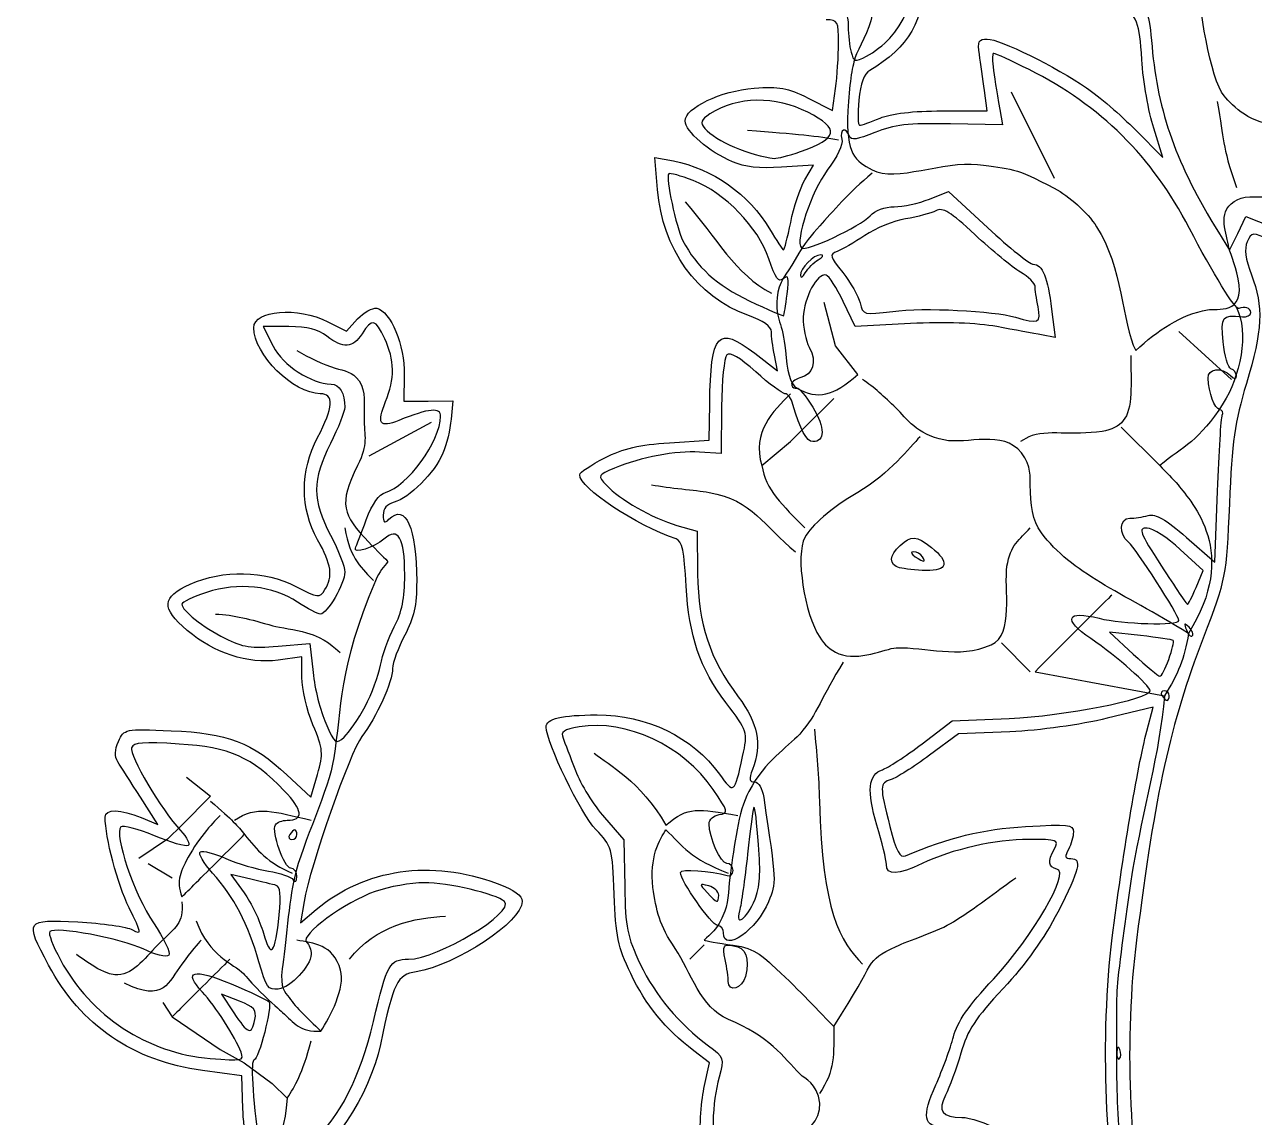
# Model space of a CAD drawing. Extents: x 256 to 402, y -1 to 112.
# Drawn here: x 259.97 to 299.26, y 39.13 to 74.04 of the extents above; entities that cross this region are included whole.
import ezdxf

# ---------------------------------------------------------------- set-up
doc = ezdxf.new("R2010")
doc.units = 0
doc.layers.add('Layer_1', color=7, linetype='CONTINUOUS')

msp = doc.modelspace()

# ---------------------------------------------------------------- linework, layer by layer
at = {"layer": 'Layer_1', "color": 7}
for points in [[(287.61609, 73.606674)], [(284.75778, 69.984052)], [(285.3311, 66.526768)], [(284.33448, 65.433516)], [(292.35166, 65.024026)], [(288.65688, 57.041467)], [(287.92942, 56.687606)], [(297.39958, 56.054445)], [(297.17551, 54.785191)], [(296.52722, 53.760395)], [(270.85163, 52.259161)], [(296.54392, 52.600362)], [(268.67204, 48.159238)], [(282.14858, 46.2271)], [(283.30902, 46.096678)], [(268.10552, 45.602808)], [(282.45466, 43.469238)], [(267.32859, 42.24942)], [(294.96397, 41.29657)]]:
    msp.add_lwpolyline(points, close=True, dxfattribs=at)
for points in [[(285.00669, 71.692398), (285.78393, 71.298543), (285.88033, 72.001605)], [(289.28983, 71.28364), (290.72779, 71.28364), (290.64139, 71.934495)], [(291.12681, 71.329714), (291.21491, 70.839319), (289.55296, 70.870289)], [(295.47182, 70.670805), (296.34378, 69.798848), (296.04705, 70.732671)], [(280.1936, 68.777268), (280.1119, 69.794812), (280.70174, 69.684158)], [(284.90053, 69.079629), (285.17497, 69.555605), (284.15925, 69.487385)], [(288.8808, 68.466602), (289.49394, 68.711932), (290.74707, 67.547749)], [(298.11349, 67.411271), (298.47357, 66.831395), (298.73133, 67.371926), (298.98909, 67.912458), (299.79607, 67.590086)], [(288.27386, 64.488251), (286.51273, 64.399521), (286.12987, 65.19502)], [(292.7858, 64.947645), (292.895, 64.047723), (292.46043, 64.128713)], [(269.65902, 64.549437), (270.25186, 64.24719), (270.61288, 64.636733)], [(268.41854, 64.392316), (267.5938, 64.392316), (267.91218, 63.768237)], [(283.29789, 63.541068), (284.03049, 62.981857), (283.93159, 63.476478)], [(272.10129, 62.855504), (272.08539, 62.007888), (272.86702, 62.013188), (273.64865, 62.018488), (273.59685, 61.430502)], [(280.57244, 60.680808), (281.84182, 60.759998), (281.85992, 61.925265)], [(282.23921, 61.833998), (282.22511, 60.334449), (281.53597, 60.382639)], [(297.0953, 57.653026), (297.99844, 56.861969), (298.08494, 59.134205)], [(280.8126, 58.041345), (281.45646, 57.851234), (281.47466, 56.489423)], [(297.39958, 56.054445), (297.62703, 56.598825), (296.89405, 57.273502)], [(295.62414, 54.519501), (294.62964, 54.624593), (295.39536, 53.925625)], [(268.07095, 54.178196), (269.09009, 54.263636), (269.18649, 53.341166)], [(268.82862, 53.179865), (268.82462, 53.835995), (268.07488, 53.736535)], [(288.6455, 51.060793), (289.61061, 51.791287), (291.43083, 51.872317)], [(295.82265, 51.461597), (296.02464, 52.237109), (294.56133, 51.878168)], [(291.45281, 51.447704), (289.80761, 51.376184), (288.88271, 50.695309)], [(268.3521, 50.071232), (269.11439, 49.358201), (269.32595, 50.083764)], [(263.69928, 48.703162), (264.22996, 48.481429), (263.67176, 49.354017)], [(278.49624, 48.705718), (279.12172, 47.995138), (279.14552, 46.507682)], [(267.19682, 46.734072), (266.56388, 46.881984), (266.98343, 46.302803)], [(268.90221, 46.020708), (268.78795, 45.344408), (269.2862, 45.763658)], [(266.83342, 42.840638), (266.26771, 43.062858), (266.65479, 42.47163)], [(281.67519, 40.04643), (281.85168, 40.86941), (281.34904, 41.25494)], [(266.94495, 39.39827), (266.91075, 40.45365), (265.65985, 40.62247)]]:
    msp.add_lwpolyline(points, dxfattribs=at)
at = {"layer": 'Layer_1', "color": 3}
for points in [[(291.49003, 71.896263), (292.86831, 69.139703)], [(286.58943, 62.860872), (285.87563, 63.780491), (285.51743, 65.158005)], [(296.84996, 64.23915), (298.53452, 62.707727)], [(283.52663, 59.951169), (284.44625, 60.71979), (285.05423, 61.325621), (285.56787, 61.83926), (285.82377, 62.095161)], [(272.95982, 61.329449), (270.96897, 60.257454)], [(295.0123, 61.176307), (296.23744, 59.951169)], [(292.05207, 60.872624), (291.79617, 60.716878)], [(291.18372, 54.284907), (292.10258, 53.366053)], [(292.25574, 53.366057), (296.39058, 52.600346)], [(265.14957, 49.996924), (265.91528, 49.384355), (264.99566, 48.464736), (264.53776, 48.010976), (263.61814, 47.393506)], [(263.92429, 47.240404), (264.69, 46.780978)], [(281.68879, 44.636988), (281.22936, 44.177558)], [(264.38367, 42.799278), (264.68996, 42.33985)], [(264.68996, 42.33985), (266.22138, 41.29956), (266.98709, 40.86678), (267.88144, 40.2121), (268.36537, 39.73644)]]:
    msp.add_lwpolyline(points, dxfattribs=at)
at = {"layer": 'Layer_1', "color": 7}
for points in [[(287.61608, 73.606672), (288.52428, 74.579364), (288.64379, 76.225243), (287.85245, 76.861906)], [(288.73329, 75.626855), (288.73329, 74.199335), (288.21246, 73.296226), (286.97654, 72.580665)], [(295.66656, 72.919771), (295.58306, 74.169074), (295.58036, 74.175592), (294.82807, 74.976929)], [(295.39234, 74.983061), (295.84454, 74.586024), (295.89433, 74.449736), (295.99322, 73.338073)], [(285.6827, 74.556615), (286.23216, 74.468755), (286.28359, 74.41976), (286.2855, 73.982418)], [(285.97673, 73.449006), (285.97673, 74.144737), (285.95123, 74.193343), (285.58627, 74.193343)], [(286.2855, 73.982418), (286.2865, 73.719442), (286.3286, 73.351325), (286.3787, 73.164381)], [(286.87432, 73.034973), (287.0968, 73.150744), (287.43059, 73.408009), (287.61609, 73.606674)], [(290.47949, 73.083061), (290.41439, 73.51221), (290.44879, 73.580774), (290.72962, 73.580774)], [(290.72962, 73.580774), (291.11922, 73.580774), (292.93168, 72.690504), (293.90396, 72.021561)], [(285.88033, 72.001605), (285.93333, 72.38829), (285.97673, 73.039621), (285.97673, 73.449006)], [(286.3787, 73.164381), (286.4631, 72.849625), (286.49975, 72.840053), (286.87432, 73.034973)], [(290.93814, 73.12182), (290.84594, 73.12182), (290.90424, 72.567915), (291.12681, 71.329714)], [(292.06807, 72.60314), (291.50159, 72.888414), (290.99312, 73.12182), (290.93814, 73.12182)], [(295.99322, 73.338073), (296.18065, 71.231308), (296.77764, 69.562531), (298.11349, 67.411271)], [(290.64139, 71.934495), (290.59389, 72.292465), (290.52103, 72.80932), (290.47949, 73.083061)], [(296.04705, 70.732671), (295.88385, 71.246275), (295.71263, 72.23047), (295.66656, 72.919771)], [(286.97654, 72.580665), (286.78978, 72.472542), (286.67975, 72.171119), (286.62713, 71.623526)], [(297.18621, 67.532133), (295.98537, 69.838651), (294.36023, 71.448824), (292.06807, 72.60314)], [(281.07611, 70.962769), (281.07611, 71.384982), (282.21173, 71.924292), (283.28161, 72.010173)], [(283.28161, 72.010173), (284.08826, 72.074923), (284.34522, 72.027583), (285.00669, 71.692398)], [(293.90396, 72.021561), (294.28671, 71.75822), (294.99225, 71.15038), (295.47182, 70.670805)], [(284.99284, 71.241536), (283.96946, 71.771972), (282.73296, 71.750902), (281.87031, 71.188326)], [(286.62713, 71.623526), (286.58493, 71.183905), (286.59573, 70.824214), (286.65133, 70.824214)], [(281.87031, 71.188326), (281.57763, 70.997463), (281.54886, 70.916726), (281.70601, 70.727369)], [(284.75778, 69.984056), (285.97448, 70.41333), (286.02891, 70.704523), (284.99284, 71.241536)], [(287.30209, 71.053927), (287.65833, 71.202772), (288.35808, 71.28364), (289.28983, 71.28364)], [(282.58773, 69.656591), (281.84217, 69.975086), (281.07611, 70.637034), (281.07611, 70.962769)], [(281.70601, 70.727369), (282.03981, 70.325161), (283.17084, 69.836966), (283.92872, 69.767964)], [(286.32264, 70.480118), (286.21793, 70.787782), (285.99794, 70.700097), (286.08068, 70.383678)], [(286.65133, 70.824214), (286.70683, 70.824214), (286.99971, 70.927585), (287.30209, 71.053927)], [(289.55296, 70.870289), (288.19412, 70.895609), (287.75393, 70.845399), (287.1394, 70.594974)], [(286.08068, 70.383678), (286.12728, 70.205611), (285.95105, 69.827365), (285.61874, 69.392015)], [(287.1394, 70.594974), (286.5736, 70.364408), (286.37169, 70.336014), (286.32264, 70.480118)], [(283.92872, 69.767964), (284.02342, 69.759364), (284.39649, 69.856584), (284.75778, 69.984052)], [(280.70174, 69.684158), (281.93791, 69.45225), (283.13313, 68.608474), (283.77365, 67.515513)], [(284.15925, 69.487385), (283.45177, 69.439865), (282.97486, 69.491185), (282.58773, 69.656591)], [(280.55069, 69.276689), (280.44516, 69.169779), (280.78895, 67.556974), (281.00725, 67.134823)], [(281.33515, 69.060264), (280.93648, 69.212515), (280.58348, 69.309907), (280.55069, 69.276689)], [(285.61874, 69.392015), (285.11243, 68.728712), (284.5774, 67.119282), (284.79189, 66.904786)], [(283.08353, 64.754272), (281.44298, 65.344205), (280.34667, 66.870347), (280.1936, 68.777268)], [(283.74902, 66.558961), (283.41522, 67.563929), (282.34243, 68.675578), (281.33515, 69.060264)], [(284.44824, 67.723082), (284.54604, 68.207395), (284.74959, 68.81784), (284.90053, 69.079629)], [(287.7585, 68.221272), (288.03854, 68.221272), (288.54358, 68.33167), (288.8808, 68.466602)], [(286.98779, 67.932268), (287.14422, 68.105118), (287.45397, 68.221272), (287.7585, 68.221272)], [(289.08652, 68.095328), (288.93457, 68.015478), (288.50014, 67.8989), (288.12111, 67.836258)], [(290.34004, 67.326346), (289.54864, 68.066655), (289.31026, 68.212896), (289.08652, 68.095328)], [(284.21922, 66.842515), (284.24732, 66.842515), (284.35041, 67.23877), (284.44824, 67.723082)], [(284.79189, 66.904786), (284.92391, 66.772762), (286.68359, 67.596131), (286.98779, 67.932268)], [(288.12111, 67.836258), (287.74208, 67.773618), (287.15631, 67.536015), (286.8194, 67.308258)], [(283.77365, 67.515513), (283.99057, 67.145364), (284.19108, 66.842515), (284.21922, 66.842515)], [(286.8194, 67.308258), (286.48249, 67.080501), (286.08242, 66.848796), (285.93037, 66.793357)], [(291.78661, 66.134944), (291.52847, 66.287429), (290.87752, 66.82356), (290.34004, 67.326346)], [(290.74707, 67.547749), (291.4363, 66.907448), (292.08969, 66.383565), (292.19907, 66.383565)], [(298.76941, 64.967001), (298.66654, 64.911771), (297.92452, 66.113999), (297.18621, 67.532133)], [(299.8234, 67.138495), (299.18335, 67.421623), (299.1784, 67.421396), (299.03611, 67.102505)], [(281.00725, 67.134823), (281.43805, 66.301753), (282.08621, 65.715118), (283.12691, 65.216377)], [(299.03611, 67.102505), (298.93458, 66.874962), (298.97441, 66.567212), (299.17291, 66.044704)], [(284.21694, 65.924536), (284.05815, 65.792758), (283.95874, 65.927536), (283.74902, 66.558961)], [(285.41373, 66.68479), (285.18045, 66.69079), (284.75058, 66.260942), (284.7566, 66.027654)], [(284.91462, 66.110284), (284.99902, 66.255), (285.18639, 66.442417), (285.3311, 66.526768)], [(285.33113, 66.526769), (285.47585, 66.611119), (285.51303, 66.68223), (285.41373, 66.68479)], [(285.93037, 66.793357), (285.67971, 66.701977), (285.69669, 66.638794), (286.11217, 66.116721)], [(284.33448, 65.433516), (284.40258, 65.96661), (284.38018, 66.060027), (284.21694, 65.924536)], [(284.7566, 66.027654), (284.7596, 65.928384), (284.8303, 65.965564), (284.91462, 66.110284)], [(285.57691, 66.039556), (285.30259, 66.118636), (284.86539, 65.30837), (284.8492, 64.690891)], [(286.12987, 65.19502), (285.9193, 65.632544), (285.67047, 66.012586), (285.57691, 66.039556)], [(286.11217, 66.116721), (286.36421, 65.80001), (286.6134, 65.364507), (286.6659, 65.148939)], [(292.25595, 65.680147), (292.25595, 65.777797), (292.04475, 65.982459), (291.78661, 66.134944)], [(292.19907, 66.383565), (292.49046, 66.383565), (292.6627, 65.962046), (292.7858, 64.947645)], [(299.17291, 66.044704), (299.56006, 65.025818), (299.52491, 64.28191), (299.00878, 62.571507)], [(292.35165, 65.024026), (292.29905, 65.287239), (292.25595, 65.582494), (292.25595, 65.680147)], [(284.22316, 64.739619), (284.23816, 64.759169), (284.28826, 65.071425), (284.33448, 65.433516)], [(267.29323, 64.356964), (267.29323, 64.919622), (268.70727, 65.034664), (269.65902, 64.549437)], [(270.61288, 64.636733), (270.81143, 64.850981), (271.08663, 65.004221), (271.22443, 64.977266)], [(271.22443, 64.977266), (271.66419, 64.891246), (272.11886, 63.791074), (272.10129, 62.855504)], [(283.12691, 65.216377), (283.71487, 64.934607), (284.20818, 64.720066), (284.22316, 64.739619)], [(286.6659, 65.148939), (286.7598, 64.763344), (286.77672, 64.758993), (287.70924, 64.88017)], [(287.70924, 64.88017), (288.69347, 65.008065), (290.94443, 64.89976), (291.63154, 64.691445)], [(291.63154, 64.691445), (292.36904, 64.467851), (292.45496, 64.507532), (292.35166, 65.024026)], [(299.147, 64.842518), (299.147, 64.991792), (298.94166, 65.059487), (298.76941, 64.967001)], [(298.879, 64.707011), (299.0264, 64.692021), (299.147, 64.752991), (299.147, 64.842518)], [(271.47678, 64.004262), (271.17001, 64.647579), (271.08367, 64.66648), (270.75352, 64.162601)], [(281.85992, 61.925265), (281.89522, 64.19661), (282.11523, 64.443813), (283.29789, 63.541068)], [(283.83269, 64.227988), (283.83269, 64.396689), (283.57551, 64.577356), (283.08353, 64.754272)], [(284.8492, 64.690891), (284.8412, 64.377671), (284.9282, 63.945897), (285.04299, 63.731394)], [(291.03042, 64.393341), (290.407, 64.508351), (289.37683, 64.54382), (288.27386, 64.488251)], [(298.26581, 63.90148), (298.18651, 64.727177), (298.22201, 64.773843), (298.879, 64.707011)], [(269.41978, 62.248269), (268.55825, 62.248269), (267.29323, 63.502666), (267.29323, 64.356964)], [(269.63266, 64.086031), (269.35276, 64.306199), (269.01139, 64.392316), (268.41854, 64.392316)], [(270.75352, 64.162601), (270.4503, 63.699834), (270.14973, 63.679301), (269.63266, 64.086031)], [(283.93159, 63.476478), (283.87719, 63.748519), (283.83269, 64.086699), (283.83269, 64.227988)], [(292.46043, 64.128713), (292.22141, 64.173253), (291.57791, 64.292339), (291.03042, 64.393341)], [(267.91218, 63.768237), (268.22432, 63.156383), (269.12783, 62.566502), (269.76591, 62.557972)], [(271.50618, 61.997422), (271.80462, 62.711673), (271.79548, 63.335999), (271.47678, 64.004262)], [(285.04299, 63.731394), (285.2933, 63.263679), (285.17114, 62.862244), (284.74456, 62.750689)], [(298.51501, 63.046435), (298.42011, 63.078075), (298.30796, 63.462843), (298.26581, 63.90148)], [(282.40667, 63.486935), (282.32227, 63.402575), (282.24695, 62.658748), (282.23921, 61.833998)], [(283.33395, 62.944525), (282.81719, 63.409141), (282.50909, 63.58936), (282.40667, 63.486935)], [(284.26645, 62.248727), (284.17925, 62.248727), (283.7596, 62.561837), (283.33395, 62.944525)], [(297.78398, 62.746435), (297.76628, 63.056666), (298.22422, 63.110247), (298.5038, 62.830665)], [(298.68757, 62.817905), (298.68757, 62.911955), (298.60987, 63.014799), (298.51501, 63.046435)], [(269.76591, 62.557972), (270.02792, 62.554472), (270.20483, 62.252587), (270.2015, 61.814658)], [(284.74456, 62.750689), (284.57308, 62.705849), (284.45455, 62.60385), (284.48116, 62.524029)], [(284.48116, 62.524029), (284.50776, 62.444209), (284.58106, 62.401297), (284.64398, 62.428669)], [(298.15158, 61.741972), (297.99408, 61.772052), (297.81099, 62.272353), (297.78398, 62.746435)], [(299.00878, 62.571507), (298.63688, 61.339054), (298.54822, 60.714865), (298.46367, 58.733566)], [(298.5038, 62.830665), (298.6315, 62.702971), (298.68757, 62.699076), (298.68757, 62.817905)], [(269.33508, 60.849053), (269.83899, 61.812749), (269.86534, 62.248269), (269.41978, 62.248269)], [(284.52222, 61.904157), (284.46882, 62.09367), (284.35369, 62.248727), (284.26645, 62.248727)], [(284.64398, 62.428669), (284.70688, 62.456039), (284.93518, 62.182018), (285.15123, 61.819725)], [(270.2015, 61.814658), (270.2005, 61.674149), (269.99369, 61.153218), (269.74207, 60.657036)], [(271.92965, 61.39487), (271.31622, 61.146553), (271.2124, 61.294285), (271.50618, 61.997422)], [(273.26294, 61.523815), (273.26694, 61.821113), (272.89348, 61.785025), (271.92965, 61.39487)], [(285.15823, 60.717304), (284.95546, 60.717304), (284.7474, 61.105563), (284.52222, 61.904157)], [(285.15123, 61.819725), (285.54905, 61.152602), (285.55166, 60.717304), (285.15823, 60.717304)], [(298.23808, 61.559583), (298.27478, 61.643813), (298.23608, 61.725886), (298.15158, 61.741972)], [(271.49987, 59.0958), (272.20131, 59.27614), (273.25302, 60.724501), (273.26294, 61.523815)], [(273.59685, 61.430502), (273.56835, 61.10711), (273.45196, 60.619779), (273.33822, 60.347544)], [(298.08494, 59.134205), (298.13254, 60.383934), (298.20142, 61.475354), (298.23808, 61.559583)], [(269.33508, 57.580383), (268.77047, 58.59058), (268.77047, 59.769256), (269.33508, 60.849053)], [(269.74207, 60.657036), (269.15634, 59.501981), (269.15677, 58.846996), (269.74407, 57.730629)], [(278.50502, 60.197215), (279.10734, 60.502431), (279.61439, 60.621038), (280.57244, 60.680808)], [(273.33822, 60.347544), (273.08417, 59.739525), (272.24525, 58.897813), (271.77587, 58.780008)], [(277.70698, 59.660074), (277.70698, 59.733084), (278.0661, 59.974795), (278.50502, 60.197215)], [(281.53597, 60.382639), (280.7826, 60.435319), (279.67096, 60.225409), (278.81967, 59.869719)], [(278.81967, 59.869719), (278.27919, 59.643891), (278.27736, 59.639951), (278.56544, 59.321625)], [(280.78656, 57.609505), (279.51016, 58.036846), (277.70698, 59.237513), (277.70698, 59.660074)], [(270.89001, 58.220017), (271.08577, 58.742197), (271.29539, 59.043227), (271.49987, 59.0958)], [(278.56544, 59.321625), (278.96335, 58.881941), (280.03662, 58.270463), (280.8126, 58.041345)], [(271.77587, 58.780008), (271.55296, 58.724058), (271.42812, 58.577741), (271.42812, 58.372415)], [(271.61189, 58.235875), (272.14031, 58.764295), (272.49782, 57.968317), (272.49926, 56.260178)], [(298.46367, 58.733566), (298.36323, 56.380243), (298.35871, 56.357013), (297.62644, 54.437454)], [(270.54023, 57.316256), (270.56853, 57.375706), (270.72596, 57.782397), (270.89001, 58.220017)], [(271.42812, 58.372415), (271.42812, 58.123285), (271.46892, 58.092943), (271.61189, 58.235875)], [(295.24357, 57.499925), (294.92364, 57.76544), (294.94749, 58.266519), (295.28017, 58.269115)], [(295.28017, 58.269115), (295.42757, 58.270315), (295.69306, 58.310105), (295.87016, 58.357645)], [(295.87016, 58.357645), (296.10885, 58.421725), (296.4258, 58.239433), (297.0953, 57.653026)], [(272.11707, 56.460217), (272.1163, 57.651429), (271.90709, 58.010513), (271.45319, 57.599741)], [(295.83593, 57.954259), (295.54419, 57.959759), (295.59137, 57.835148), (296.29536, 56.741321)], [(296.89405, 57.273502), (296.49091, 57.644575), (296.01476, 57.950916), (295.83593, 57.954259)], [(269.56596, 55.987332), (269.83523, 56.418516), (269.78299, 56.778984), (269.33508, 57.580383)], [(269.74407, 57.730629), (269.99675, 57.250268), (270.20349, 56.717321), (270.20349, 56.546302)], [(271.45319, 57.599741), (271.16312, 57.337234), (270.44381, 57.113877), (270.54023, 57.316256)], [(281.10898, 56.097353), (281.04878, 57.229772), (280.98177, 57.544149), (280.78656, 57.609505)], [(287.92947, 56.687606), (287.58279, 56.778206), (287.5879, 57.08056), (287.94147, 57.400587)], [(287.94147, 57.400587), (288.30525, 57.729801), (288.45479, 57.720247), (288.94247, 57.336637)], [(296.84989, 54.999899), (296.84989, 55.176187), (295.48624, 57.298523), (295.24357, 57.499925)], [(288.37986, 57.192265), (288.27027, 57.190865), (288.28916, 57.130665), (288.42716, 57.041467)], [(288.6569, 57.041467), (288.6048, 57.125697), (288.48017, 57.193554), (288.37986, 57.192265)], [(288.42716, 57.041467), (288.72137, 56.851336), (288.77438, 56.851336), (288.65688, 57.041467)], [(288.94247, 57.336637), (289.53549, 56.870171), (289.46784, 56.578272), (288.7717, 56.599806)], [(265.26405, 56.163539), (266.30391, 56.635311), (267.64554, 56.60735), (268.63643, 56.093259)], [(288.7717, 56.599806), (288.45584, 56.609606), (288.07681, 56.649086), (287.92942, 56.687606)], [(296.29536, 56.741321), (296.72687, 56.070859), (297.10066, 55.519547), (297.12602, 55.516183)], [(268.69296, 55.59099), (267.89833, 56.116853), (266.79026, 56.234333), (265.7824, 55.899575)], [(270.20349, 56.546302), (270.20349, 56.184043), (269.63288, 55.203782), (269.42201, 55.203782)], [(271.78263, 54.796071), (272.03095, 55.26842), (272.11756, 55.699385), (272.11707, 56.460217)], [(272.49926, 56.260178), (272.49987, 55.474871), (272.41466, 55.088589), (272.11726, 54.529224)], [(281.47466, 56.489423), (281.49626, 54.87448), (281.85602, 53.786575), (282.77159, 52.568062)], [(265.17075, 54.684808), (264.32296, 55.410488), (264.34414, 55.746184), (265.26405, 56.163539)], [(265.7824, 55.899575), (265.35024, 55.756035), (264.99666, 55.58723), (264.99666, 55.524454)], [(268.63643, 56.093259), (269.35821, 55.718786), (269.39559, 55.714528), (269.56596, 55.987332)], [(282.37791, 52.37913), (281.55193, 53.464244), (281.19303, 54.515881), (281.10898, 56.097353)], [(297.12602, 55.516183), (297.15142, 55.512783), (297.27447, 55.755036), (297.39958, 56.054445)], [(264.99666, 55.524454), (264.99666, 55.320841), (265.66924, 54.787238), (266.36881, 54.435838)], [(269.42201, 55.203782), (269.34281, 55.203782), (269.01477, 55.378026), (268.69296, 55.59099)], [(294.03527, 54.425727), (293.13205, 55.047159), (293.25259, 55.336552), (294.30434, 55.071719)], [(294.30434, 55.071719), (295.04991, 54.88398), (296.84989, 54.833194), (296.84989, 54.999899)], [(268.07488, 53.736535), (267.10221, 53.607508), (266.01435, 53.962726), (265.17075, 54.684808)], [(271.34301, 53.570933), (271.40051, 53.894177), (271.59832, 54.445489), (271.78263, 54.796071)], [(297.17549, 54.785192), (297.02425, 54.935311), (297.00666, 54.917721), (297.08979, 54.699462)], [(297.08979, 54.699462), (297.14729, 54.54843), (297.23293, 54.463436), (297.28008, 54.510587)], [(297.28008, 54.510587), (297.32718, 54.557737), (297.28017, 54.681308), (297.17551, 54.785191)], [(266.36881, 54.435838), (266.94454, 54.14664), (267.21188, 54.106175), (268.07095, 54.178196)], [(272.11726, 54.529224), (271.90669, 54.133196), (271.73289, 53.657762), (271.73104, 53.472706)], [(295.93103, 52.754884), (295.93103, 52.921516), (294.89714, 53.832743), (294.03527, 54.425727)], [(297.62644, 54.437454), (296.56682, 51.659788), (296.10503, 49.567752), (295.49689, 44.790038)], [(296.67191, 54.361132), (296.64261, 54.390432), (296.17111, 54.461699), (295.62414, 54.519501)], [(296.52722, 53.760395), (296.6361, 54.061498), (296.70121, 54.331831), (296.67191, 54.361132)], [(295.39536, 53.925625), (295.8165, 53.541192), (296.19891, 53.223568), (296.24516, 53.219794)], [(271.73104, 53.472706), (271.72704, 53.04403), (271.21247, 51.905698), (270.74792, 51.296642)], [(270.85162, 52.25916), (271.0644, 52.657392), (271.28553, 53.24769), (271.34301, 53.570933)], [(296.24516, 53.219794), (296.29146, 53.215994), (296.41833, 53.45929), (296.52722, 53.760395)], [(269.18489, 51.666532), (268.99094, 52.137994), (268.83062, 52.818994), (268.82862, 53.179865)], [(269.18649, 53.341166), (269.23949, 52.833807), (269.42173, 52.10487), (269.5914, 51.721304)], [(291.43083, 51.872317), (293.18597, 51.950447), (295.93103, 52.488801), (295.93103, 52.754884)], [(296.38174, 52.753505), (296.29254, 52.753505), (296.26215, 52.684595), (296.31424, 52.600362)], [(296.54392, 52.600362), (296.54392, 52.684592), (296.47092, 52.753505), (296.38174, 52.753505)], [(270.18232, 51.279507), (270.33765, 51.420085), (270.63884, 51.86093), (270.85163, 52.259161)], [(282.91269, 50.657689), (283.08488, 51.451116), (283.08527, 51.449867), (282.37791, 52.37913)], [(282.77159, 52.568062), (283.40568, 51.724162), (283.53555, 51.055548), (283.22435, 50.23703)], [(296.31424, 52.600362), (296.36634, 52.516132), (296.43928, 52.44722), (296.47642, 52.44722)], [(296.47642, 52.44722), (296.51352, 52.44722), (296.54392, 52.51613), (296.54392, 52.600362)], [(276.63498, 51.599131), (276.63498, 51.865875), (277.12847, 51.983103), (278.26201, 51.985631)], [(278.26201, 51.985631), (279.84338, 51.989131), (281.31174, 51.278115), (282.17173, 50.092372)], [(294.56133, 51.878168), (293.69843, 51.666506), (292.42297, 51.489881), (291.45281, 51.447704)], [(262.97537, 51.140304), (263.15709, 51.539128), (263.16371, 51.54046), (264.65803, 51.479107)], [(264.65803, 51.479107), (266.4587, 51.405177), (267.24733, 51.104618), (268.3521, 50.071232)], [(269.32595, 50.083764), (269.52288, 50.759112), (269.51311, 50.868652), (269.18489, 51.666532)], [(269.5914, 51.721304), (269.88479, 51.058039), (269.91371, 51.036418), (270.18232, 51.279507)], [(278.22671, 48.32013), (277.75211, 48.814192), (276.63498, 51.115503), (276.63498, 51.599131)], [(277.68996, 51.602393), (277.19875, 51.519403), (277.09411, 51.447021), (277.17406, 51.24553)], [(281.97238, 49.604247), (281.02355, 51.00157), (279.19199, 51.856159), (277.68996, 51.602393)], [(262.95327, 50.483255), (262.83968, 50.665132), (262.84613, 50.856562), (262.97537, 51.140304)], [(264.90756, 51.054922), (263.76355, 51.128832), (263.4529, 51.104712), (263.38854, 50.936989)], [(270.74792, 51.296642), (270.3676, 50.798024), (269.09451, 47.158888), (268.90221, 46.020708)], [(277.17406, 51.24553), (277.22926, 51.106514), (277.40855, 50.638065), (277.57256, 50.204535)], [(294.72143, 44.866678), (295.03779, 47.376938), (295.53621, 50.361899), (295.82265, 51.461597)], [(263.38854, 50.936989), (263.30074, 50.708153), (264.34217, 48.944789), (264.95132, 48.290891)], [(268.26845, 49.563915), (267.22278, 50.643957), (266.53315, 50.9499), (264.90756, 51.054922)], [(287.37981, 50.234901), (287.54512, 50.287371), (288.11468, 50.659023), (288.6455, 51.060793)], [(288.88271, 50.695309), (288.37401, 50.320827), (287.82221, 49.971398), (287.65649, 49.918801)], [(263.67176, 49.354017), (263.36476, 49.833938), (263.04143, 50.342096), (262.95327, 50.483255)], [(282.17173, 50.092372), (282.63945, 49.447493), (282.65214, 49.457182), (282.91269, 50.657689)], [(277.57256, 50.204535), (277.73657, 49.771003), (278.15223, 49.096536), (278.49624, 48.705718)], [(283.22435, 50.23703), (283.10719, 49.928871), (283.12219, 49.844205), (283.29395, 49.844205)], [(287.20552, 48.458249), (286.87297, 49.551915), (286.92584, 50.090817), (287.37981, 50.234901)], [(287.65649, 49.918801), (287.28764, 49.801731), (287.28561, 49.722352), (287.61829, 48.424176)], [(268.36575, 48.618663), (268.89834, 48.618663), (268.86441, 48.948397), (268.26845, 49.563915)], [(282.16381, 48.799844), (282.47059, 48.846534), (282.46179, 48.883514), (281.97238, 49.604247)], [(283.29395, 49.844205), (283.42374, 49.844205), (283.54307, 49.641477), (283.58692, 49.346493)], [(283.58692, 49.346493), (283.99766, 46.583331), (283.99438, 46.65477), (283.73942, 46.017538)], [(262.5462, 48.723302), (262.5462, 48.987947), (263.03826, 48.979349), (263.69928, 48.703162)], [(263.31027, 45.825328), (262.93644, 46.580643), (262.5462, 48.060747), (262.5462, 48.723302)], [(281.84225, 48.504433), (281.84225, 48.639994), (281.98695, 48.772929), (282.16381, 48.799844)], [(283.2759, 49.031346), (283.2473, 49.002746), (283.15447, 48.32966), (283.06961, 47.535587)], [(283.42363, 47.841739), (283.37103, 48.524618), (283.30449, 49.059942), (283.2759, 49.031346)], [(263.04989, 48.407574), (262.81922, 48.176899), (263.47692, 46.234213), (264.08786, 45.341688)], [(264.11709, 48.125306), (263.59126, 48.341677), (263.11101, 48.468697), (263.04989, 48.407574)], [(268.47962, 47.087241), (268.2629, 47.087241), (267.85063, 48.251502), (267.98841, 48.474429)], [(267.98841, 48.474429), (268.03741, 48.553759), (268.20724, 48.618663), (268.36575, 48.618663)], [(282.40901, 47.240787), (282.20706, 47.240787), (281.84225, 48.054176), (281.84225, 48.504433)], [(287.50704, 47.202491), (287.50643, 47.34989), (287.37071, 47.914982), (287.20552, 48.458249)], [(287.61829, 48.424176), (287.82724, 47.608891), (287.93384, 47.408555), (288.11729, 47.486418)], [(288.11729, 47.486418), (289.4858, 48.067275), (290.5902, 48.335689), (291.9533, 48.418733)], [(291.9533, 48.418733), (293.3309, 48.502663), (293.48085, 48.485983), (293.48085, 48.24888)], [(265.20058, 47.809229), (265.13048, 47.766699), (264.64293, 47.908939), (264.11709, 48.125306)], [(264.95132, 48.290891), (265.15849, 48.068504), (265.27066, 47.851755), (265.20058, 47.809229)], [(268.44236, 48.159238), (268.39036, 48.075008), (268.42066, 48.006095), (268.50986, 48.006095)], [(268.60454, 48.31238), (268.56744, 48.31238), (268.49442, 48.24347), (268.44236, 48.159238)], [(268.50986, 48.006095), (268.59906, 48.006095), (268.67204, 48.075005), (268.67204, 48.159238)], [(268.67204, 48.159238), (268.67204, 48.243468), (268.64164, 48.31238), (268.60454, 48.31238)], [(278.80713, 46.244879), (278.75023, 47.746467), (278.73893, 47.786895), (278.22671, 48.32013)], [(292.06347, 48.006485), (290.9894, 48.006485), (289.59744, 47.691867), (288.64671, 47.234211)], [(292.87358, 47.710269), (293.02254, 47.988617), (292.97368, 48.006485), (292.06347, 48.006485)], [(293.48085, 48.24888), (293.48085, 48.104277), (293.40955, 47.852667), (293.32232, 47.689748)], [(265.97922, 46.928133), (265.68467, 47.254175), (265.50788, 47.56062), (265.58636, 47.609125)], [(265.58636, 47.609125), (265.66486, 47.657625), (266.03235, 47.563145), (266.40306, 47.39917)], [(283.30902, 46.096678), (283.46041, 46.458999), (283.49254, 46.94821), (283.42363, 47.841739)], [(292.95708, 47.060575), (292.67546, 47.118195), (292.65248, 47.297074), (292.87358, 47.710269)], [(293.32232, 47.689748), (293.19758, 47.456678), (293.21391, 47.393531), (293.39892, 47.393531)], [(266.40306, 47.39917), (266.77376, 47.23519), (267.38425, 47.053004), (267.75969, 46.994312)], [(269.2862, 45.763658), (270.8478, 47.077658), (272.95815, 47.382537), (275.06524, 46.598548)], [(282.60796, 47.01588), (282.60796, 47.139579), (282.51846, 47.240787), (282.40901, 47.240787)], [(283.06961, 47.535587), (282.98471, 46.741514), (282.86976, 45.925988), (282.81409, 45.723298)], [(288.64671, 47.234211), (287.87543, 46.862936), (287.50857, 46.852724), (287.50704, 47.202491)], [(293.39892, 47.393531), (293.76637, 47.393531), (293.68403, 47.055577), (292.98316, 45.687048)], [(267.45592, 44.100968), (267.12184, 45.282628), (266.65038, 46.185247), (265.97922, 46.928133)], [(267.75969, 46.994312), (268.13514, 46.935622), (268.49296, 46.81192), (268.55484, 46.719422)], [(268.6697, 46.819242), (268.6707, 46.966642), (268.5855, 47.087241), (268.47962, 47.087241)], [(268.55484, 46.719422), (268.62414, 46.61585), (268.66825, 46.654202), (268.6697, 46.819242)], [(280.92339, 46.95362), (280.92339, 47.075562), (281.90584, 47.00736), (282.41653, 46.84997)], [(282.11025, 45.258858), (281.91992, 45.267858), (280.92339, 46.690717), (280.92339, 46.95362)], [(282.41653, 46.84997), (282.52182, 46.81752), (282.60796, 46.89218), (282.60796, 47.01588)], [(290.92525, 43.546378), (292.17471, 44.884458), (293.38256, 46.973521), (292.95708, 47.060575)], [(268.01102, 46.539123), (267.91132, 46.564993), (267.54493, 46.652719), (267.19682, 46.734072)], [(268.10552, 45.602808), (268.16592, 46.222244), (268.13722, 46.506361), (268.01102, 46.539123)], [(272.7408, 46.622815), (272.31389, 46.620015), (271.61029, 46.495364), (271.17725, 46.3457)], [(275.3033, 46.024108), (275.05173, 46.262874), (273.49049, 46.627645), (272.7408, 46.622815)], [(275.06524, 46.598548), (275.62923, 46.388703), (275.86924, 46.216576), (275.86924, 46.021948)], [(279.14552, 46.507682), (279.16662, 45.188848), (279.22302, 44.907368), (279.64316, 44.024798)], [(281.82817, 46.522732), (281.52074, 46.603122), (281.51861, 46.594562), (281.77537, 46.31088)], [(282.14855, 46.227099), (282.14855, 46.343617), (282.00438, 46.476652), (281.82817, 46.522732)], [(266.98343, 46.302803), (267.21419, 45.984258), (267.49258, 45.403618), (267.60209, 45.012508)], [(271.17725, 46.3457), (270.20478, 46.009608), (268.76026, 44.946918), (268.9788, 44.728378)], [(272.23799, 44.179038), (273.16711, 44.182038), (275.66206, 45.683618), (275.3033, 46.024108)], [(275.86924, 46.021948), (275.86924, 45.381408), (273.7717, 43.991748), (272.48113, 43.777258)], [(279.3394, 43.718038), (278.92863, 44.580218), (278.85739, 44.918438), (278.80713, 46.244879)], [(281.77537, 46.31088), (282.09367, 45.959158), (282.14858, 45.946838), (282.14858, 46.2271)], [(283.73942, 46.017538), (283.37893, 45.116608), (282.30167, 44.369348), (282.30167, 45.020218)], [(282.81409, 45.723298), (282.66463, 45.179148), (283.0458, 45.466708), (283.30902, 46.096678)], [(263.41901, 45.120978), (263.72562, 44.956888), (263.71905, 44.999408), (263.31027, 45.825328)], [(267.60209, 45.012508), (267.83854, 44.167978), (267.98195, 44.336138), (268.10552, 45.602808)], [(292.98316, 45.687048), (292.5581, 44.857068), (291.95311, 44.010468), (291.23925, 43.246718)], [(260.74038, 43.987688), (259.97167, 45.429928), (259.99049, 45.457878), (261.67088, 45.369978)], [(263.76319, 44.506168), (263.07025, 44.841868), (260.94922, 45.234908), (260.77434, 45.060028)], [(261.67088, 45.369978), (262.45288, 45.329078), (263.23954, 45.217028), (263.41901, 45.120978)], [(264.08786, 45.341688), (264.43056, 44.841048), (264.64775, 44.380008), (264.57511, 44.307368)], [(282.30167, 45.020218), (282.30167, 45.146568), (282.21557, 45.253948), (282.11025, 45.258858)], [(260.77434, 45.060028), (260.72144, 45.007228), (260.87459, 44.602998), (261.11457, 44.161858)], [(295.09545, 35.15392), (294.499, 37.44034), (294.33202, 41.77669), (294.72143, 44.866678)], [(264.57511, 44.307368), (264.50251, 44.234768), (264.14057, 44.323368), (263.76319, 44.506168)], [(268.9788, 44.728378), (269.0628, 44.644378), (269.12899, 44.468888), (269.12596, 44.338338)], [(282.35624, 44.171888), (282.26574, 44.624468), (282.28714, 44.659818), (282.62268, 44.612178)], [(282.62268, 44.612178), (283.01887, 44.555878), (283.14904, 44.218048), (283.0013, 43.629408)], [(295.49689, 44.790038), (295.1037, 41.70104), (295.25201, 37.82407), (295.85717, 35.37179)], [(261.11457, 44.161858), (262.09859, 42.35302), (263.88431, 41.17729), (265.9049, 41.00789)], [(268.07694, 43.225008), (267.75622, 43.186908), (267.68657, 43.285208), (267.45592, 44.100968)], [(269.12596, 44.338338), (269.11696, 43.958068), (268.47045, 43.271738), (268.07694, 43.225008)], [(271.1149, 42.18669), (271.55751, 44.048058), (271.63031, 44.177188), (272.23799, 44.179038)], [(279.64316, 44.024798), (280.12059, 43.021898), (280.87267, 42.12044), (281.81963, 41.41606)], [(282.45464, 43.469238), (282.45464, 43.585048), (282.41034, 43.901248), (282.35624, 44.171888)], [(265.65985, 40.62247), (263.43912, 40.92219), (261.76325, 42.06858), (260.74038, 43.987688)], [(265.65053, 43.131388), (265.02131, 43.806148), (265.35624, 43.899628), (266.57012, 43.388048)], [(272.48113, 43.777258), (271.86805, 43.675368), (271.76282, 43.461438), (271.33933, 41.45611)], [(281.34904, 41.25494), (280.43471, 41.95624), (279.81955, 42.7102), (279.3394, 43.718038)], [(283.0013, 43.629408), (282.9034, 43.239268), (282.45466, 43.107788), (282.45466, 43.469238)], [(266.57012, 43.388048), (267.17867, 43.131578), (267.72419, 42.876948), (267.78238, 42.822218)], [(289.64921, 41.70306), (289.7766, 42.18582), (290.12566, 42.69006), (290.92525, 43.546378)], [(291.23925, 43.246718), (290.34545, 42.29045), (290.09847, 41.91311), (289.88443, 41.17685)], [(266.88761, 41.20702), (266.71415, 41.6758), (266.06225, 42.68986), (265.65053, 43.131388)], [(267.32859, 42.24942), (267.38779, 42.55906), (267.30809, 42.65417), (266.83342, 42.840638)], [(266.65479, 42.47163), (267.10495, 41.78407), (267.23165, 41.74228), (267.32859, 42.24942)], [(267.78238, 42.822218), (267.89924, 42.71228), (267.45073, 40.96155), (267.30571, 40.96155)], [(269.07856, 38.21797), (270.09166, 39.21637), (270.68232, 40.36753), (271.1149, 42.18669)], [(289.08515, 40.16339), (289.29894, 40.64471), (289.55277, 41.33756), (289.64921, 41.70306)], [(271.33933, 41.45611), (270.99326, 39.81738), (269.80818, 38.03817), (268.33386, 36.94385)], [(281.81963, 41.41606), (282.32027, 41.04367), (282.32881, 41.01872), (282.16446, 40.40839)], [(294.96397, 41.29655), (294.91507, 41.41872), (294.87877, 41.38245), (294.87147, 41.20405)], [(294.95187, 41.00305), (295.00277, 41.05395), (295.00817, 41.18602), (294.96397, 41.29657)], [(265.9049, 41.00789), (266.92993, 40.92199), (266.98869, 40.93389), (266.88761, 41.20702)], [(267.30571, 40.96155), (267.18632, 40.96155), (267.25251, 39.81291), (267.4623, 38.24548)], [(289.88443, 41.17685), (289.74047, 40.68164), (289.51948, 40.07689), (289.39335, 39.83297)], [(294.87147, 41.20405), (294.86447, 41.04261), (294.90097, 40.95216), (294.95187, 41.00305)], [(282.16446, 40.40839), (281.93769, 39.56621), (281.90086, 38.49522), (282.05581, 37.24826)], [(289.33541, 38.81795), (288.69214, 38.81795), (288.63175, 39.14261), (289.08515, 40.16339)], [(281.57142, 38.09015), (281.53142, 38.71346), (281.57842, 39.59379), (281.67519, 40.04643)], [(289.39335, 39.83297), (289.13521, 39.3338), (289.2855, 39.13054), (289.91595, 39.12619)], [(267.36609, 36.35864), (267.1533, 37.44998), (266.96378, 38.81781), (266.94495, 39.39827)], [(289.91595, 39.12619), (290.44111, 39.12219), (291.94945, 38.40195), (291.94945, 38.15467)]]:
    msp.add_open_spline(points, degree=3, dxfattribs=at)
at = {"layer": 'Layer_1', "color": 3}
for points in [[(286.12998, 75.877963), (287.85283, 75.005359), (286.73535, 73.667508), (286.50181, 72.968261)], [(298.29407, 71.769316), (297.86558, 72.29), (297.46312, 74.690198), (297.46251, 75.571685)], [(286.50181, 72.968261), (286.40901, 72.690001), (286.31789, 72.110664), (286.27562, 71.283696)], [(298.07514, 71.589979), (298.32232, 70.278162), (298.19735, 70.278928), (298.68771, 68.833419)], [(300.06592, 70.829482), (299.15304, 70.848162), (298.58121, 71.420152), (298.29407, 71.769316)], [(286.27562, 71.283696), (286.20422, 69.889949), (286.52095, 69.686882), (287.04914, 69.401272)], [(283.06721, 70.671125), (284.63278, 70.54754), (285.33631, 70.483832), (285.97691, 70.364841)], [(287.04914, 69.401272), (287.80597, 68.992076), (289.34735, 69.705872), (290.41796, 69.570954)], [(290.41796, 69.570954), (291.48123, 69.436954), (291.60635, 69.483974), (292.86824, 68.814125)], [(287.04885, 69.292845), (286.31653, 68.683952), (285.77379, 68.053159), (285.37639, 67.608281)], [(292.86824, 68.814125), (293.35814, 68.554089), (293.91006, 68.064953), (294.22401, 67.582249)], [(281.07631, 68.373992), (282.06193, 67.24564), (282.70329, 66.036276), (283.83287, 65.46429)], [(298.43174, 66.995714), (298.34964, 67.46923), (298.04965, 68.119931), (298.73634, 68.457916)], [(298.73634, 68.457916), (298.99944, 68.587321), (299.50052, 68.536176), (299.91278, 68.524996)], [(285.37639, 67.608281), (285.11696, 67.318076), (284.9211, 67.10919), (284.5897, 66.536285)], [(294.22401, 67.582249), (295.04715, 66.316375), (295.03689, 64.51481), (295.47166, 63.626585)], [(298.74461, 65.923871), (298.63787, 66.433988), (298.46987, 66.775648), (298.43174, 66.995714)], [(284.5897, 66.536285), (284.29796, 66.031988), (284.0661, 65.84056), (284.01357, 65.311147)], [(297.76864, 64.933347), (298.04812, 64.986027), (298.9927, 64.737632), (298.74461, 65.923871)], [(284.01357, 65.311147), (283.94527, 64.624151), (284.20898, 64.530275), (284.27866, 63.626583)], [(295.47166, 63.626585), (296.18208, 64.280043), (296.91012, 64.771629), (297.76864, 64.933347)], [(298.68766, 65.004861), (299.11248, 64.207909), (298.79915, 62.778173), (298.26836, 61.942016)], [(268.67179, 63.626581), (269.05847, 63.401921), (269.50136, 63.186756), (269.89616, 63.064855)], [(284.27866, 63.626583), (284.32736, 62.995637), (284.42001, 62.560407), (284.64728, 62.429317)], [(295.31853, 63.473439), (295.31853, 63.133922), (295.32863, 62.550297), (295.31553, 62.248301)], [(269.89616, 63.064855), (270.18529, 62.975575), (270.4588, 62.960259), (270.65835, 62.659181)], [(270.65835, 62.659181), (270.88944, 62.310476), (270.81379, 61.905568), (270.81593, 61.48259)], [(284.64728, 62.429317), (285.31942, 62.041714), (285.79799, 62.169434), (286.58943, 62.860872)], [(287.81487, 61.788874), (287.42972, 62.162694), (287.11516, 62.445242), (286.74257, 62.707727)], [(284.44549, 62.248303), (283.86829, 61.664218), (283.20702, 61.045524), (283.52663, 59.951169)], [(295.31553, 62.248301), (295.28123, 61.459312), (295.01476, 61.143533), (294.39882, 61.045828)], [(289.34599, 60.769559), (288.46511, 60.950267), (288.16649, 61.447367), (287.81487, 61.788874)], [(298.26836, 61.942016), (297.50096, 60.732958), (296.9985, 60.571087), (296.23739, 59.951167)], [(270.81593, 61.48259), (270.81893, 60.87339), (270.96341, 60.658684), (270.61072, 59.951167)], [(291.81801, 60.361895), (291.22412, 61.109535), (290.09837, 60.615345), (289.34599, 60.769559)], [(294.39882, 61.045828), (293.43709, 60.893451), (292.65836, 61.115048), (292.05207, 60.872624)], [(288.58033, 60.870023), (288.25352, 60.543217), (287.62702, 59.702313), (286.58948, 59.093267)], [(292.09642, 59.338598), (292.08462, 59.562952), (292.16722, 59.922223), (291.81801, 60.361895)], [(270.61072, 59.951167), (269.99095, 58.708265), (270.13307, 58.390648), (270.96509, 57.507783)], [(283.52663, 59.951169), (283.6444, 59.187755), (284.18377, 58.681927), (284.90491, 57.96032)], [(296.23739, 59.951167), (296.44459, 59.739065), (296.65929, 59.536152), (296.82408, 59.331707)], [(280.00436, 59.3386), (280.57819, 59.232013), (281.38402, 59.174432), (281.84207, 59.094339)], [(292.45753, 57.807176), (292.15936, 58.20504), (292.13027, 58.696167), (292.09642, 59.338598)], [(296.82408, 59.331707), (297.28182, 58.764315), (298.78797, 57.165357), (297.15624, 54.591189)], [(281.84207, 59.094339), (283.23658, 58.850383), (283.58743, 58.018055), (284.59863, 57.194609)], [(286.58948, 59.093267), (285.71994, 58.582843), (285.11365, 58.038882), (284.90231, 57.654036)], [(270.20326, 57.96032), (270.36176, 56.962292), (270.79209, 56.629514), (271.12211, 56.275756)], [(291.35955, 56.735182), (291.46445, 57.418963), (291.75741, 57.58696), (292.1026, 57.96032)], [(297.15624, 54.591189), (294.96432, 55.932715), (293.43443, 56.503936), (292.45753, 57.807176)], [(270.96509, 57.507783), (271.1994, 57.258927), (271.56097, 56.908844), (271.58149, 56.888323)], [(284.90231, 57.654036), (284.59342, 57.091544), (284.89011, 55.208967), (285.37797, 54.465308)], [(271.58149, 56.888323), (271.44473, 56.703633), (271.31089, 56.580966), (271.17918, 56.268862)], [(290.85479, 54.224109), (291.60243, 54.550609), (291.2548, 56.052168), (291.35955, 56.735182)], [(271.17918, 56.268862), (269.99432, 53.458856), (270.09892, 52.195585), (269.85159, 50.609491)], [(294.70602, 55.816333), (294.63782, 55.748183), (294.24138, 55.3517), (293.7864, 54.896714)], [(266.06842, 55.20376), (266.67793, 55.19074), (267.17135, 55.037754), (267.90613, 54.8353)], [(267.90613, 54.8353), (268.1366, 54.77175), (268.61579, 54.711867), (268.97781, 54.612631)], [(293.7864, 54.896714), (293.42284, 54.533154), (293.2455, 54.355816), (293.17536, 54.285677)], [(268.97781, 54.612631), (269.59528, 54.443256), (269.88687, 54.117063), (270.05012, 53.978622)], [(285.37797, 54.465308), (285.52866, 54.235748), (285.6985, 54.053968), (285.98365, 53.941715)], [(287.81461, 54.125639), (288.77007, 54.172189), (289.79444, 53.761314), (290.85479, 54.224109)], [(293.17536, 54.285677), (292.88929, 53.999607), (292.6268, 53.737121), (292.25574, 53.366057)], [(297.15629, 54.591191), (297.03424, 53.776628), (296.82826, 53.290861), (296.39058, 52.600342)], [(285.98365, 53.941715), (286.63282, 53.686274), (287.4581, 54.108334), (287.81461, 54.125639)], [(286.13005, 53.672338), (285.42958, 52.571245), (285.31135, 52.013501), (284.73569, 51.375204)], [(296.39058, 52.600346), (296.24203, 50.781782), (295.68949, 48.901961), (295.3852, 47.087226)], [(285.21116, 51.528347), (285.26886, 50.797552), (285.34776, 49.99769), (285.3666, 49.231213)], [(284.73569, 51.375204), (284.32159, 50.916084), (283.65297, 50.5611), (283.10993, 49.537498)], [(278.16665, 50.762636), (278.65411, 50.375492), (279.63146, 49.886662), (280.46379, 48.465502)], [(269.85159, 50.609491), (269.69248, 49.590023), (268.86582, 47.929502), (268.59062, 46.780936)], [(283.10993, 49.537498), (282.77149, 48.899813), (282.64162, 47.772687), (282.52018, 46.93408)], [(265.91528, 49.231213), (266.63658, 48.59552), (266.76414, 48.461367), (267.00856, 48.153705)], [(285.3666, 49.231213), (285.4533, 45.699908), (286.03277, 44.742618), (286.74258, 44.024378)], [(266.22156, 48.771787), (266.15566, 48.703787), (265.62354, 48.18908), (265.26258, 47.546649)], [(266.68099, 48.618644), (267.38269, 49.10579), (267.93369, 48.901651), (269.13126, 48.618644)], [(280.46379, 48.465502), (281.18922, 49.07853), (281.4733, 48.989861), (282.76092, 48.771787)], [(266.06796, 47.239905), (266.46843, 47.640372), (266.86552, 48.03747), (266.98727, 48.159218)], [(267.00856, 48.153705), (267.37013, 47.698719), (267.76738, 47.225356), (268.51869, 46.93408)], [(280.04848, 46.474693), (279.92612, 47.408095), (280.26104, 48.030771), (280.46365, 48.3124)], [(280.46365, 48.3124), (280.97637, 47.811625), (281.2655, 47.370269), (282.4545, 46.93412)], [(265.26258, 47.546649), (264.93073, 46.956285), (264.81572, 46.715393), (264.99642, 46.168369)], [(264.99642, 46.168369), (265.1001, 46.272046), (265.56075, 46.732698), (266.06796, 47.239905)], [(268.59062, 46.780936), (268.42416, 46.086128), (268.30195, 44.566808), (268.20532, 43.871238)], [(282.52018, 46.93408), (282.46118, 46.527334), (282.47268, 46.062238), (282.34162, 45.709708)], [(289.65232, 45.377998), (290.57026, 45.966068), (291.10641, 46.418756), (291.64317, 46.780938)], [(295.3852, 47.087226), (295.20403, 46.006648), (295.02807, 44.611988), (294.90296, 43.564948)], [(280.75584, 44.523508), (280.26104, 45.251238), (280.14542, 45.735478), (280.04848, 46.474693)], [(264.99628, 46.015268), (265.04418, 45.303458), (264.83931, 45.251548), (264.23027, 44.636988)], [(282.34162, 45.709708), (282.10639, 45.076768), (281.85708, 44.979218), (281.68893, 44.790088)], [(265.45571, 45.402698), (265.8695, 44.263018), (266.64501, 44.051218), (266.9611, 43.719668)], [(270.35626, 44.177558), (271.17864, 45.266858), (272.46044, 45.506678), (273.41911, 45.555838)], [(287.81477, 44.586868), (288.17863, 44.762528), (289.1736, 45.071258), (289.65232, 45.377998)], [(264.23027, 44.636988), (263.77758, 44.180168), (263.39273, 43.638648), (262.85229, 43.678158)], [(265.60885, 44.790128), (265.51945, 44.688288), (265.28879, 44.422278), (264.99245, 44.020898)], [(270.06691, 43.827438), (269.83107, 44.672318), (269.18879, 44.680898), (268.67179, 44.790088)], [(282.45679, 42.25777), (281.55494, 42.62822), (281.27255, 43.763768), (280.75584, 44.523508)], [(281.68893, 44.790088), (281.72843, 44.778488), (282.10471, 44.687028), (282.60854, 44.630058)], [(282.60854, 44.630058), (283.32694, 44.549058), (283.69432, 44.141838), (283.83292, 44.015338)], [(285.82377, 42.03353), (287.28061, 44.263128), (286.75043, 44.073078), (287.81477, 44.586868)], [(262.85229, 43.678158), (262.43023, 43.709058), (261.7538, 44.251528), (261.62715, 44.330698)], [(264.99245, 44.020898), (264.57177, 43.450898), (264.43211, 42.785648), (263.15858, 43.411848)], [(266.52767, 44.177558), (266.45857, 44.108458), (266.1419, 43.791798), (265.75843, 43.408328)], [(283.83292, 44.015338), (284.68071, 43.241518), (285.15515, 42.70215), (285.82377, 42.03353)], [(266.9611, 43.719668), (267.0545, 43.621768), (267.23599, 43.403578), (267.49036, 43.149358)], [(268.20532, 43.871238), (268.11862, 43.248248), (268.29872, 43.125428), (268.42002, 42.952688)], [(269.4375, 41.88039), (269.74041, 42.34242), (270.22281, 43.269538), (270.06691, 43.827438)], [(265.75843, 43.408328), (265.28461, 42.934508), (264.80864, 42.45854), (264.68996, 42.33985)], [(294.90296, 43.564948), (294.85736, 43.183928), (294.85976, 42.889438), (294.85916, 42.49296)], [(267.49036, 43.149358), (267.88914, 42.750578), (268.11809, 42.56696), (268.21288, 42.48075)], [(268.42002, 42.952688), (268.66949, 42.59709), (268.98404, 42.33415), (269.4375, 41.88039)], [(268.21288, 42.48075), (268.57736, 42.14919), (268.77461, 41.83586), (269.43741, 41.88043)], [(294.85916, 42.49296), (294.85824, 41.89754), (294.85916, 41.41453), (294.85916, 40.80839)], [(284.74872, 40.50215), (284.21533, 41.06066), (283.74533, 41.72836), (282.45679, 42.25777)], [(285.82359, 42.03357), (285.82359, 41.16265), (285.87729, 40.60292), (285.36416, 39.88958)], [(268.36537, 39.73644), (268.61499, 40.14119), (268.8421, 40.49572), (269.13108, 41.57414)], [(285.3763, 39.58329), (285.2993, 40.23645), (284.89451, 40.34931), (284.74872, 40.50215)], [(294.85916, 40.80839), (294.85916, 39.70301), (294.91786, 38.75797), (294.99913, 37.74555)], [(268.36537, 39.73644), (268.2156, 38.0312), (267.68144, 37.88709), (267.6989, 36.82673)], [(284.74933, 38.5113), (284.83053, 38.598), (285.44337, 39.01376), (285.3763, 39.58329)]]:
    msp.add_open_spline(points, degree=3, dxfattribs=at)

doc.saveas('drawing.dxf')
